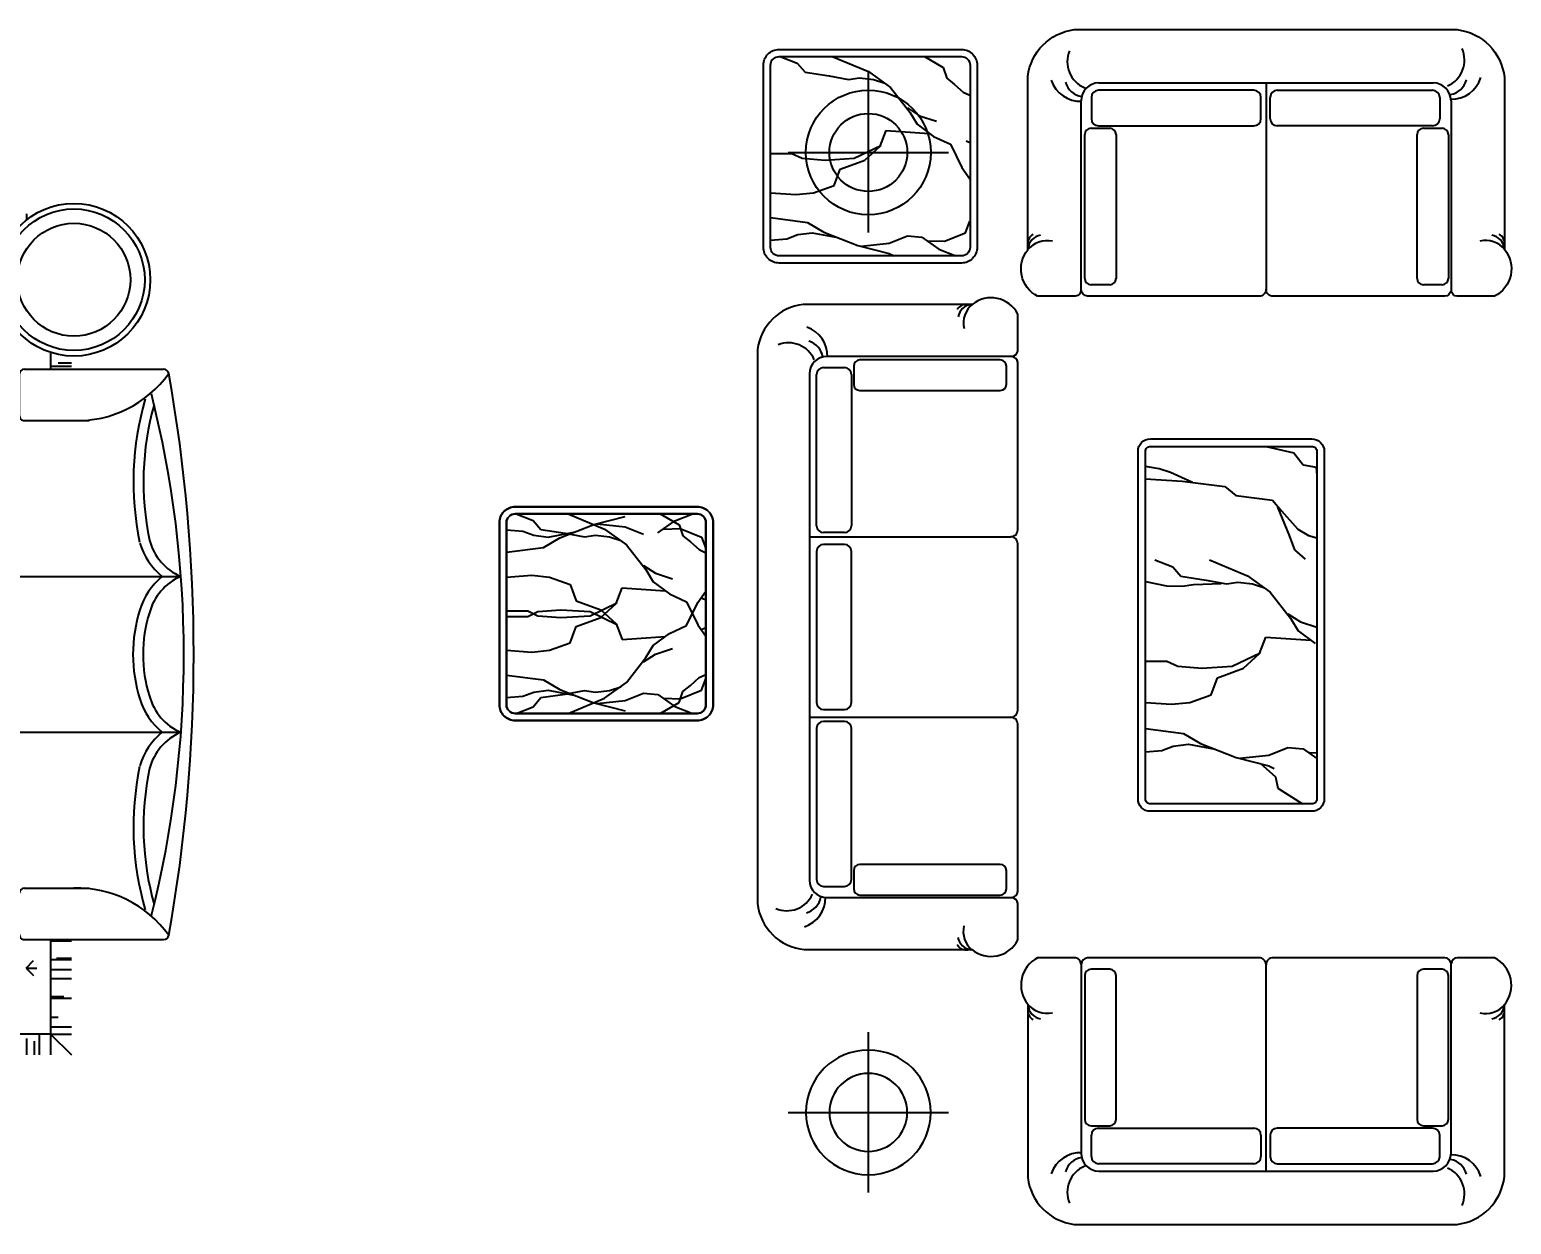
# Model space of a CAD drawing. Extents: x -42728 to 99010, y -18674 to 47645.
# Drawn here: x -14884 to -9547, y -3345 to 960 of the extents above; entities that cross this region are included whole.
import ezdxf

# ---------------------------------------------------------------- set-up
doc = ezdxf.new("R2010")
doc.units = 0
doc.header["$LTSCALE"] = 100
doc.header["$MEASUREMENT"] = 0
doc.layers.get('0').update_dxf_attribs({"linetype": 'CONTINUOUS'})
for name, color, linetype in [('2', 3, 'CONTINUOUS'), ('3', 4, 'CONTINUOUS'), ('4', 251, 'CONTINUOUS'), ('6', 6, 'CONTINUOUS'), ('图层4', 4, 'CONTINUOUS')]:
    doc.layers.add(name, color=color, linetype=linetype)
doc.styles.get("Standard").update_dxf_attribs({"font": 'ISOCP'})

# ---------------------------------------------------------------- blocks, each defined once
blk = doc.blocks.new('A$C70BB1246')
at = {"color": 8}
blk.add_arc((774.8, 2955), 18.5, 99.0234, 180, dxfattribs=at)
at = {"layer": '图层4'}
for p, q in [((1503.2, 2378.1), (1503.2, 3016.5)), ((2064.6, 2378.1), (2064.6, 3016.5)), ((756.3, 2453.6), (756.3, 2955)), ((2811.5, 2453.6), (2811.5, 2955)), ((941.7, 2453.6), (941.7, 2687.2)), ((2626.1, 2453.6), (2626.1, 2687.2)), ((733.1, 2574.8), (733.1, 2622.7)), ((745.5, 2547.7), (745.5, 2622.7)), ((2813.4, 2547.7), (2813.4, 2622.7)), ((2815.5, 2547.7), (2815.5, 2622.7)), ((2878.6, 2569.6), (2878.6, 2622.7)), ((2882.8, 2547.7), (2882.8, 2622.7)), ((2919, 2547.7), (2919, 2622.7)), ((2952.1, 2547.7), (2952.1, 2622.7)), ((3022.5, 2547.7), (3022.5, 2622.7)), ((3126, 2547.7), (3126, 2622.7)), ((3152.1, 2547.7), (3152.1, 2622.7)), ((3152.1, 2547.7), (3227.1, 2622.7)), ((3016.3, 2547.7), (3016.3, 2595.5)), ((3090.8, 2547.7), (3090.8, 2574.8)), ((695.8, 2547.7), (756.3, 2547.7)), ((2811.5, 2547.7), (3152.1, 2547.7)), ((3021.5, 2547.7), (3021.5, 2554.1)), ((3152.1, 2547.7), (3152.1, 2251.4)), ((3152.1, 2547.7), (3227.1, 2547.7)), ((197, 2461), (218.5, 2461)), ((2913.9, 2460.2), (2887.4, 2486.7)), ((2913.9, 2460.2), (2913.9, 2497.7)), ((2913.9, 2460.2), (2940.4, 2486.7)), ((3152.1, 2506.5), (3227.1, 2506.5)), ((3167.4, 2461), (3227.1, 2461)), ((3177.8, 2488.9), (3227.1, 2488.9)), ((197, 2419.6), (272, 2419.6)), ((272, 2251.4), (272, 2409.6)), ((774.8, 2435.1), (923.1, 2435.1)), ((2793, 2435.1), (2644.7, 2435.1)), ((3152.1, 2419.6), (3227.1, 2419.6)), ((197, 2368.8), (272, 2368.8)), ((197, 2357.5), (272, 2357.5)), ((197, 2350.2), (272, 2350.2)), ((509.7, 2318.8), (509.7, 2356.3)), ((792.6, 2318.8), (792.6, 2356.3)), ((2772.5, 2318.8), (2772.5, 2356.3)), ((3055.3, 2318.8), (3055.3, 2356.3)), ((3152.1, 2357.5), (3227.1, 2357.5)), ((3152.1, 2350.2), (3227.1, 2350.2)), ((3160.2, 2368.8), (3227.1, 2368.8)), ((509.7, 2318.8), (483.2, 2345.3)), ((509.7, 2318.8), (536.2, 2345.3)), ((792.6, 2318.8), (766, 2345.3)), ((792.6, 2318.8), (819.1, 2345.3)), ((2772.5, 2318.8), (2745.9, 2345.3)), ((2772.5, 2318.8), (2799, 2345.3)), ((3055.3, 2318.8), (3028.8, 2345.3)), ((3055.3, 2318.8), (3081.8, 2345.3)), ((570.9, 2251.4), (101.8, 2251.4)), ((197, 2280.9), (272, 2280.9)), ((2928.3, 2251.4), (3397.4, 2251.4)), ((3152.1, 2280.9), (3227.1, 2280.9)), ((3152.1, 2254), (3227.1, 2254)), ((588.9, 2233.4), (588.9, 2089.4)), ((651.1, 2177.4), (624.6, 2203.9)), ((651.1, 2177.4), (651.1, 2214.9)), ((651.1, 2177.4), (677.7, 2203.9)), ((934, 2177.4), (907.5, 2203.9)), ((934, 2177.4), (934, 2214.9)), ((934, 2177.4), (960.5, 2203.9)), ((1216.8, 2177.4), (1190.3, 2203.9)), ((1216.8, 2177.4), (1216.8, 2214.9)), ((1216.8, 2177.4), (1243.3, 2203.9)), ((1499.7, 2177.4), (1473.1, 2203.9)), ((1499.7, 2177.4), (1499.7, 2214.9)), ((1499.7, 2177.4), (1526.2, 2203.9)), ((1782.5, 2177.4), (1756, 2203.9)), ((1782.5, 2177.4), (1782.5, 2214.9)), ((1782.5, 2177.4), (1809, 2203.9)), ((2065.3, 2177.4), (2038.8, 2203.9)), ((2065.3, 2177.4), (2065.3, 2214.9)), ((2065.3, 2177.4), (2091.9, 2203.9)), ((2348.2, 2177.4), (2321.7, 2203.9)), ((2348.2, 2177.4), (2348.2, 2214.9)), ((2348.2, 2177.4), (2374.7, 2203.9)), ((2631, 2177.4), (2604.5, 2203.9)), ((2631, 2177.4), (2631, 2214.9)), ((2631, 2177.4), (2657.6, 2203.9)), ((2910.3, 2233.4), (2910.3, 2089.4)), ((570.9, 2071.4), (361.8, 2071.4)), ((792.6, 2035.9), (766, 2062.4)), ((792.6, 2035.9), (792.6, 2073.4)), ((792.6, 2035.9), (819.1, 2062.4)), ((1075.4, 2035.9), (1048.9, 2062.4)), ((1075.4, 2035.9), (1075.4, 2073.4)), ((1075.4, 2035.9), (1101.9, 2062.4)), ((1358.2, 2035.9), (1331.7, 2062.4)), ((1358.2, 2035.9), (1358.2, 2073.4)), ((1358.2, 2035.9), (1384.8, 2062.4)), ((1641.1, 2035.9), (1614.6, 2062.4)), ((1641.1, 2035.9), (1641.1, 2073.4)), ((1641.1, 2035.9), (1667.6, 2062.4)), ((1923.9, 2035.9), (1897.4, 2062.4)), ((1923.9, 2035.9), (1923.9, 2073.4)), ((1923.9, 2035.9), (1950.4, 2062.4)), ((2206.8, 2035.9), (2180.3, 2062.4)), ((2206.8, 2035.9), (2206.8, 2073.4)), ((2206.8, 2035.9), (2233.3, 2062.4)), ((2489.6, 2035.9), (2463.1, 2062.4)), ((2489.6, 2035.9), (2489.6, 2073.4)), ((2489.6, 2035.9), (2516.1, 2062.4)), ((2772.5, 2035.9), (2745.9, 2062.4)), ((2772.5, 2035.9), (2772.5, 2073.4)), ((2772.5, 2035.9), (2799, 2062.4)), ((2928.3, 2071.4), (3137.4, 2071.4)), ((934, 1894.5), (934, 1932)), ((1216.8, 1894.5), (1216.8, 1932)), ((1499.7, 1894.5), (1499.7, 1932)), ((1782.5, 1894.5), (1782.5, 1932)), ((2065.3, 1894.5), (2065.3, 1932)), ((2348.2, 1894.5), (2348.2, 1932)), ((2631, 1894.5), (2631, 1932)), ((934, 1894.5), (907.5, 1921)), ((934, 1894.5), (960.5, 1921)), ((1216.8, 1894.5), (1190.3, 1921)), ((1216.8, 1894.5), (1243.3, 1921)), ((1499.7, 1894.5), (1473.1, 1921)), ((1499.7, 1894.5), (1526.2, 1921)), ((1782.5, 1894.5), (1756, 1921)), ((1782.5, 1894.5), (1809, 1921)), ((2065.3, 1894.5), (2038.8, 1921)), ((2065.3, 1894.5), (2091.9, 1921)), ((2348.2, 1894.5), (2321.7, 1921)), ((2348.2, 1894.5), (2374.7, 1921)), ((2631, 1894.5), (2604.5, 1921)), ((2631, 1894.5), (2657.6, 1921)), ((1918.5, 1218.2), (1326.9, 1834)), ((2187.1, 1218.2), (1594.4, 1835.3)), ((2216.9, 1219.3), (1625.1, 1835.3)), ((792.6, 1753.1), (766, 1779.6)), ((792.6, 1753.1), (792.6, 1790.6)), ((792.6, 1753.1), (819.1, 1779.6)), ((1075.4, 1753.1), (1048.9, 1779.6)), ((1075.4, 1753.1), (1075.4, 1790.6)), ((1075.4, 1753.1), (1101.9, 1779.6)), ((2489.6, 1753.1), (2463.1, 1779.6)), ((2489.6, 1753.1), (2489.6, 1790.6)), ((2489.6, 1753.1), (2516.1, 1779.6)), ((2216.9, 1306), (1782.1, 1732.1)), ((1806.7, 1218.2), (1319.7, 1707.5)), ((1766.9, 1218.2), (1319.7, 1659.3)), ((934, 1611.7), (907.5, 1638.2)), ((934, 1611.7), (934, 1649.2)), ((934, 1611.7), (960.5, 1638.2)), ((1216.8, 1611.7), (1190.3, 1638.2)), ((1216.8, 1611.7), (1216.8, 1649.2)), ((1216.8, 1611.7), (1243.3, 1638.2)), ((1737.8, 1218.2), (1319.7, 1624.1)), ((2348.2, 1611.7), (2321.7, 1638.2)), ((2348.2, 1611.7), (2348.2, 1649.2)), ((2348.2, 1611.7), (2374.7, 1638.2)), ((2631, 1611.7), (2604.5, 1638.2)), ((2631, 1611.7), (2631, 1649.2)), ((2631, 1611.7), (2657.6, 1638.2)), ((570.9, 1526.2), (361.8, 1526.2)), ((588.9, 1364.2), (588.9, 1508.2)), ((792.6, 1470.2), (766, 1496.8)), ((792.6, 1470.2), (792.6, 1507.7)), ((792.6, 1470.2), (819.1, 1496.8)), ((1075.4, 1470.2), (1048.9, 1496.8)), ((1075.4, 1470.2), (1075.4, 1507.7)), ((1075.4, 1470.2), (1101.9, 1496.8)), ((2489.6, 1470.2), (2463.1, 1496.8)), ((2489.6, 1470.2), (2489.6, 1507.7)), ((2489.6, 1470.2), (2516.1, 1496.8)), ((2772.5, 1470.2), (2745.9, 1496.8)), ((2772.5, 1470.2), (2772.5, 1507.7)), ((2772.5, 1470.2), (2799, 1496.8)), ((2910.3, 1364.2), (2910.3, 1508.2)), ((2928.3, 1526.2), (3137.4, 1526.2)), ((570.9, 1346.2), (101.8, 1346.2)), ((272, 748.9), (272, 1346.2)), ((651.1, 1328.8), (624.6, 1355.3)), ((651.1, 1328.8), (651.1, 1366.3)), ((651.1, 1328.8), (677.7, 1355.3)), ((934, 1328.8), (907.5, 1355.3)), ((934, 1328.8), (934, 1366.3)), ((934, 1328.8), (960.5, 1355.3)), ((1216.8, 1328.8), (1190.3, 1355.3)), ((1216.8, 1328.8), (1216.8, 1366.3)), ((1216.8, 1328.8), (1243.3, 1355.3)), ((2348.2, 1328.8), (2321.7, 1355.3)), ((2348.2, 1328.8), (2348.2, 1366.3)), ((2348.2, 1328.8), (2374.7, 1355.3)), ((2631, 1328.8), (2604.5, 1355.3)), ((2631, 1328.8), (2631, 1366.3)), ((2631, 1328.8), (2657.6, 1355.3)), ((2928.3, 1346.2), (3397.4, 1346.2)), ((3152.1, 1346.2), (3152.1, 1022.6)), ((197, 1322.5), (272, 1322.5)), ((197, 1310), (272, 1310)), ((3152.1, 1322.5), (3227.1, 1322.5)), ((3152.1, 1310), (3227.1, 1310)), ((197, 1267.6), (272, 1267.6)), ((197, 1240.7), (272, 1240.7)), ((3152.1, 1267.6), (3227.1, 1267.6)), ((3152.1, 1240.7), (3227.1, 1240.7)), ((197, 1219), (228, 1219)), ((509.7, 1187.4), (483.2, 1213.9)), ((509.7, 1187.4), (509.7, 1224.9)), ((509.7, 1187.4), (536.2, 1213.9)), ((792.6, 1187.4), (766, 1213.9)), ((792.6, 1187.4), (792.6, 1224.9)), ((792.6, 1187.4), (819.1, 1213.9)), ((1075.4, 1187.4), (1048.9, 1213.9)), ((1075.4, 1187.4), (1075.4, 1224.9)), ((1075.4, 1187.4), (1101.9, 1213.9)), ((2489.6, 1187.4), (2463.1, 1213.9)), ((2489.6, 1187.4), (2489.6, 1224.9)), ((2489.6, 1187.4), (2516.1, 1213.9)), ((2772.5, 1187.4), (2745.9, 1213.9)), ((2772.5, 1187.4), (2772.5, 1224.9)), ((2772.5, 1187.4), (2799, 1213.9)), ((3055.3, 1187.4), (3028.8, 1213.9)), ((3055.3, 1187.4), (3055.3, 1224.9)), ((3055.3, 1187.4), (3081.8, 1213.9)), ((3152.1, 1219), (3227.1, 1219)), ((197, 1171.4), (272, 1171.4)), ((197, 1130), (229, 1130)), ((263.2, 1130), (272, 1130)), ((3011.1, 1130.9), (2912.2, 1026.2)), ((3036.5, 1131.6), (3377.7, 809.7)), ((3152.1, 1171.4), (3227.1, 1171.4)), ((3152.1, 1130), (3227.1, 1130)), ((197, 1102), (272, 1102)), ((207.3, 1115.5), (272, 1115.5)), ((368.3, 1046), (341.8, 1072.5)), ((368.3, 1046), (368.3, 1083.5)), ((368.3, 1046), (394.8, 1072.5)), ((651.1, 1046), (624.6, 1072.5)), ((651.1, 1046), (651.1, 1083.5)), ((651.1, 1046), (677.7, 1072.5)), ((934, 1046), (907.5, 1072.5)), ((934, 1046), (934, 1083.5)), ((934, 1046), (960.5, 1072.5)), ((1216.8, 1046), (1190.3, 1072.5)), ((1216.8, 1046), (1216.8, 1083.5)), ((1216.8, 1046), (1243.3, 1072.5)), ((1499.7, 1046), (1473.1, 1072.5)), ((1499.7, 1046), (1499.7, 1083.5)), ((1499.7, 1046), (1526.2, 1072.5)), ((1782.5, 1046), (1756, 1072.5)), ((1782.5, 1046), (1782.5, 1083.5)), ((1782.5, 1046), (1809, 1072.5)), ((2065.3, 1046), (2038.8, 1072.5)), ((2065.3, 1046), (2065.3, 1083.5)), ((2065.3, 1046), (2091.9, 1072.5)), ((2348.2, 1046), (2321.7, 1072.5)), ((2348.2, 1046), (2348.2, 1083.5)), ((2348.2, 1046), (2374.7, 1072.5)), ((2631, 1046), (2604.5, 1072.5)), ((2631, 1046), (2631, 1083.5)), ((2631, 1046), (2657.6, 1072.5)), ((3152.1, 1102), (3227.1, 1102)), ((3208.8, 1115.5), (3227.1, 1115.5)), ((197, 1012), (272, 1012)), ((197, 992.3), (272, 992.3)), ((2913, 1000.7), (3065, 857.2)), ((3163.3, 1012), (3227.1, 1012)), ((3184.2, 992.3), (3227.1, 992.3)), ((197, 908.5), (269.4, 908.5)), ((509.7, 904.6), (483.2, 931.1)), ((509.7, 904.6), (509.7, 942.1)), ((509.7, 904.6), (536.2, 931.1)), ((792.6, 904.6), (766, 931.1)), ((792.6, 904.6), (792.6, 942.1)), ((792.6, 904.6), (819.1, 931.1)), ((1075.4, 904.6), (1048.9, 931.1)), ((1075.4, 904.6), (1075.4, 942.1)), ((1075.4, 904.6), (1101.9, 931.1)), ((1358.2, 904.6), (1331.7, 931.1)), ((1358.2, 904.6), (1358.2, 942.1)), ((1358.2, 904.6), (1384.8, 931.1)), ((1641.1, 904.6), (1614.6, 931.1)), ((1641.1, 904.6), (1641.1, 942.1)), ((1641.1, 904.6), (1667.6, 931.1)), ((1923.9, 904.6), (1897.4, 931.1)), ((1923.9, 904.6), (1923.9, 942.1)), ((1923.9, 904.6), (1950.4, 931.1)), ((2206.8, 904.6), (2180.3, 931.1)), ((2206.8, 904.6), (2206.8, 942.1)), ((2206.8, 904.6), (2233.3, 931.1)), ((2489.6, 904.6), (2463.1, 931.1)), ((2489.6, 904.6), (2489.6, 942.1)), ((2489.6, 904.6), (2516.1, 931.1)), ((197, 894), (272, 894)), ((197, 854.6), (272, 854.6)), ((197, 824.6), (272, 824.6)), ((197, 805), (272, 805)), ((368.3, 763.1), (368.3, 800.6)), ((651.1, 763.1), (651.1, 800.6)), ((934, 763.1), (934, 800.6)), ((1216.8, 763.1), (1216.8, 800.6)), ((1499.7, 763.1), (1499.7, 800.6)), ((1782.5, 763.1), (1782.5, 800.6)), ((2065.3, 763.1), (2065.3, 800.6)), ((2348.2, 763.1), (2348.2, 800.6)), ((197, 755.3), (272, 755.3)), ((272, 748.9), (197, 748.9)), ((272, 748.9), (197, 673.9)), ((2492.1, 748.9), (272, 748.9)), ((272, 748.9), (272, 673.9)), ((317, 673.9), (317, 748.9)), ((331.5, 673.9), (331.5, 748.9)), ((368.3, 763.1), (341.8, 789.7)), ((368.3, 763.1), (394.8, 789.7)), ((400.8, 706.6), (400.8, 748.9)), ((435, 673.9), (435, 748.9)), ((525, 673.9), (525, 748.9)), ((538.5, 673.9), (538.5, 748.9)), ((594.4, 673.9), (594.4, 748.9)), ((651.1, 763.1), (624.6, 789.7)), ((642, 673.9), (642, 748.9)), ((651.1, 763.1), (677.7, 789.7)), ((663.7, 673.9), (663.7, 748.9)), ((676.2, 673.9), (676.2, 748.9)), ((733.1, 673.9), (733.1, 748.9)), ((745.5, 673.9), (745.5, 748.9)), ((802.4, 673.9), (802.4, 748.9)), ((813.8, 673.9), (813.8, 748.9)), ((871.8, 673.9), (871.8, 748.9)), ((934, 763.1), (907.5, 789.7)), ((934, 763.1), (960.5, 789.7)), ((941.1, 673.9), (941.1, 748.9)), ((951.5, 673.9), (951.5, 748.9)), ((952.5, 673.9), (952.5, 748.9)), ((1010.5, 673.9), (1010.5, 748.9)), ((1056, 673.9), (1056, 748.9)), ((1079.8, 673.9), (1079.8, 748.9)), ((1089.1, 673.9), (1089.1, 748.9)), ((1216.8, 763.1), (1190.3, 789.7)), ((1216.8, 763.1), (1243.3, 789.7)), ((1226.8, 673.9), (1226.8, 748.9)), ((1263, 673.9), (1263, 748.9)), ((1287.8, 673.9), (1287.8, 748.9)), ((1357.2, 711.8), (1357.2, 748.9)), ((1364.4, 732.5), (1364.4, 748.9)), ((1366.5, 673.9), (1366.5, 748.9)), ((1426.5, 691.1), (1426.5, 748.9)), ((1470, 673.9), (1470, 748.9)), ((1499.7, 763.1), (1473.1, 789.7)), ((1495.9, 673.9), (1495.9, 748.9)), ((1499.7, 763.1), (1526.2, 789.7)), ((1502.1, 673.9), (1502.1, 748.9)), ((1565.2, 673.9), (1565.2, 748.9)), ((1573.5, 673.9), (1573.5, 748.9)), ((1634.6, 673.9), (1634.6, 748.9)), ((1639.7, 673.9), (1639.7, 748.9)), ((1677, 673.9), (1677, 748.9)), ((1703.9, 673.9), (1703.9, 748.9)), ((1782.5, 763.1), (1756, 789.7)), ((1773.3, 673.9), (1773.3, 748.9)), ((1777.4, 698.4), (1777.4, 748.9)), ((1780.5, 673.9), (1780.5, 748.9)), ((1782.5, 763.1), (1809, 789.7)), ((1842.6, 673.9), (1842.6, 748.9)), ((1884, 673.9), (1884, 748.9)), ((1981.3, 673.9), (1981.3, 748.9)), ((2065.3, 763.1), (2038.8, 789.7)), ((2050.6, 673.9), (2050.6, 748.9)), ((2052.7, 673.9), (2052.7, 748.9)), ((2065.3, 763.1), (2091.9, 789.7)), ((2091, 673.9), (2091, 748.9)), ((2189.3, 732.5), (2189.3, 748.9)), ((2190.4, 673.9), (2190.4, 748.9)), ((2194.5, 673.9), (2194.5, 748.9)), ((2258.7, 673.9), (2258.7, 748.9)), ((2298, 701.5), (2298, 748.9)), ((2348.2, 763.1), (2321.7, 789.7)), ((2328, 673.9), (2328, 748.9)), ((2328, 673.9), (2328, 748.9)), ((2348.2, 763.1), (2374.7, 789.7)), ((2397.4, 673.9), (2397.4, 748.9)), ((2401.5, 673.9), (2401.5, 748.9)), ((2465.7, 715.4), (2465.7, 748.9)), ((2466.7, 716.8), (2466.7, 748.9)), ((538.5, 673.9), (538.5, 732.5)), ((1159.5, 673.9), (1159.5, 722.2)), ((1218.5, 673.9), (1218.5, 711.8)), ((1364.4, 673.9), (1364.4, 698.4)), ((1911.9, 673.9), (1911.9, 732.5)), ((1915.1, 673.9), (1915.1, 724.2)), ((849, 673.9), (849, 680.8)), ((1149.2, 673.9), (1149.2, 691.1)), ((2414.6, 498.8), (2513.4, 603.5)), ((2538.8, 604.3), (2690.9, 460.8)), ((2415.3, 473.4), (2756.4, 151.4))]:
    blk.add_line(p, q, dxfattribs=at)
for points in [[(1263.6, 1162.1), (2273, 1162.1), (2273, 1891.4), (1263.6, 1891.4)], [(1303.6, 1202.1), (2233, 1202.1), (2233, 1851.4), (1303.6, 1851.4)], [(1319.7, 1218.2), (2216.9, 1218.2), (2216.9, 1835.3), (1319.7, 1835.3)]]:
    blk.add_lwpolyline(points, close=True, dxfattribs=at)
for radius in [275, 255, 203.4]:
    blk.add_circle((434, 2631.8), radius, dxfattribs=at)
for centre, radius, start, end in [((1783.9, -2658.7), 5722.2, 79.8136, 100.1864), ((1785.3, -811.1), 3838.8, 75.8598, 104.1756), ((1321.5, 3095.4), 198, 284.8994, 336.53), ((1684.8, 3095.4), 198, 203.47, 255.1006), ((1883, 3095.4), 198, 284.8994, 336.53), ((2246.3, 3095.4), 198, 203.47, 255.1006), ((536, 2643.1), 405.9, 358.326, 54.4562), ((1315.5, 3099.6), 239.9, 286.245, 321.4949), ((1690.9, 3099.6), 239.9, 218.5051, 253.755), ((1876.9, 3099.6), 239.9, 286.245, 321.4949), ((2252.3, 3099.6), 239.9, 218.5051, 253.755), ((3031.8, 2643.1), 405.9, 125.5438, 181.674), ((2793, 2955), 18.5, 0, 80.9766), ((1162, 3915.7), 1069.5, 253.8044, 281.7495), ((1162, 3915.7), 1033.3, 254.4016, 281.7495), ((1783.9, 3375.1), 494.4, 252.3354, 287.6646), ((2405.8, 3915.7), 1069.5, 258.2505, 286.1956), ((2405.8, 3915.7), 1033.3, 258.2505, 285.6736), ((1783.9, 3375.1), 530.5, 252.3354, 287.6646), ((774.8, 2453.6), 18.5, 180, 270), ((944.5, 2420), 96.7, 171.0611, 268.4964), ((923.1, 2453.6), 18.5, 270, 0), ((2623.3, 2420), 96.7, 271.5036, 8.9389), ((2644.7, 2453.6), 18.5, 180, 270), ((2793, 2453.6), 18.5, 270, 0), ((1440.4, 2385.6), 63.2, 280.15, 353.1723), ((1565.9, 2385.6), 63.2, 186.8277, 259.85), ((2001.9, 2385.6), 63.2, 280.15, 353.1723), ((2127.4, 2385.6), 63.2, 186.8277, 259.85), ((1196.7, 4482.2), 2173.7, 263.2685, 276.7315), ((1783.9, 4075.4), 1766.9, 262.5494, 277.4506), ((2371.1, 4482.2), 2173.7, 263.2685, 276.7315), ((101.8, 2233.4), 18, 90, 170.9766), ((570.9, 2233.4), 18, 0, 90), ((2928.3, 2233.4), 18, 90, 180), ((3397.4, 2233.4), 18, 9.0234, 90), ((1132.6, 1798.8), 1136.1, 157.357, 202.643), ((388.3, 2434.4), 363.1, 213.0736, 271.598), ((3110.9, 2434.4), 363.1, 268.402, 326.9264), ((2366.7, 1798.8), 1136.1, 337.357, 22.643), ((681.1, 1799.5), 649.8, 145.7121, 214.3758), ((-1317.1, 1778.6), 1528.4, 355.0231, 13.949), ((603.5, 2068.7), 93.9, 1.5036, 98.9389), ((2895.7, 2068.7), 93.9, 81.0611, 178.4964), ((4816.3, 1778.6), 1528.4, 166.051, 184.9769), ((2818.1, 1799.5), 649.8, 325.6242, 34.2879), ((-1699.4, 1720.8), 1879.2, 358.4095, 12.5293), ((570.9, 2089.4), 18, 270, 0), ((2928.3, 2089.4), 18, 180, 270), ((5198.6, 1720.8), 1879.2, 167.4707, 181.5905), ((-1822.6, 1798.8), 2534.6, 353.8322, 6.1678), ((5321.8, 1798.8), 2534.6, 173.8322, 186.1678), ((-302.9, 1680.4), 482.2, 333.7319, 358.6066), ((3802.2, 1680.4), 482.2, 181.3934, 206.2681), ((-1273.5, 1848.3), 1493.1, 344.5297, 352.1086), ((4772.7, 1848.3), 1493.1, 187.8914, 195.4703), ((388.3, 1163.3), 363.1, 88.402, 146.9264), ((570.9, 1508.2), 18, 0, 90), ((603.5, 1529), 93.9, 261.0611, 358.4964), ((2895.7, 1529), 93.9, 181.5036, 278.9389), ((2928.3, 1508.2), 18, 90, 180), ((3110.9, 1163.3), 363.1, 33.0736, 91.598), ((101.8, 1364.2), 18, 189.0234, 270), ((570.9, 1364.2), 18, 270, 360), ((2928.3, 1364.2), 18, 180, 270), ((3397.4, 1364.2), 18, 270, 350.9766), ((3024.2, 1118.5), 18, 46.658, 136.658), ((4466.6, -840.3), 2534.6, 130.4902, 142.8258), ((2887.4, 1021.1), 93.9, 37.719, 135.1544), ((2925.3, 1013.8), 18, 136.658, 226.658), ((3294.9, 1139.4), 363.1, 225.06, 283.5844), ((3365.3, 796.6), 18, 325.6814, 46.658), ((2317.4, 1188), 1136.1, 294.015, 339.301), ((2646.2, 878.6), 649.8, 282.2822, 350.9459), ((4085.1, -508), 1528.4, 122.709, 141.6349), ((4323.5, -812.5), 1879.2, 124.1287, 138.2484), ((2517, 628.6), 93.9, 138.1616, 235.5969), ((2526.5, 591.2), 18, 46.658, 136.658), ((2427.6, 486.4), 18, 136.658, 226.658), ((2422.5, 215), 363.1, 349.7315, 48.256), ((4101.2, -427.4), 1493.1, 144.5494, 152.1283), ((3280.1, 116.6), 482.2, 138.0514, 162.9261)]:
    blk.add_arc(centre, radius, start, end, dxfattribs=at)
at = {"layer": '图层4', "insert": (876.9, 244.3), "char_height": 180, "width": 10000, "attachment_point": 3}
blk.add_mtext('\\f楷体_GB2312|b0|i0|c134|p49;客厅', dxfattribs=at)
blk = doc.blocks.new('TODENG')
at = {"layer": '4'}
for p, q in [((0, 102.8), (0, -102.8)), ((-102.8, 0), (102.8, 0))]:
    blk.add_line(p, q, dxfattribs=at)
at = {"layer": '4', "color": 2}
blk.add_circle((0, 0), 80, dxfattribs=at)
at = {"layer": '4'}
blk.add_circle((0, 0), 50, dxfattribs=at)

msp = doc.modelspace()

# ---------------------------------------------------------------- linework, layer by layer
at = {"layer": '2', "color": 2}
for points in [[(-11252.9891, -1.28848, -0.473790218), (-11288.62303, 166.50572), (-11288.62303, 791.01785, -0.3424137494), (-11121.84787, 959.60973), (-9742.4707, 959.60973, -0.3519259114), (-9571.81824, 786.82021), (-9571.81824, 168.07576, -0.4808238617), (-9607.74761, -1.28848), (-9742.03763, -1.28848, -0.3271828361), (-9763.99788, 19.57683, -0.3271828361), (-9785.95813, -1.28848), (-10404.59668, -1.28848, -0.4142135624), (-10430.22063, 24.33547, -0.4142135624), (-10455.84459, -1.28848), (-11073.80224, -1.28848, -0.3531102167), (-11096.44339, 21.57906, -0.325936344), (-11116.16778, -1.28848), (-11252.9891, -1.28848)], [(-11324.77572, -65.01484, 0.473790218), (-11488.48408, -30.24861), (-12097.78911, -30.24861, 0.3424137494), (-12262.27572, -192.96274), (-12262.27572, -2188.75159, 0.3519259114), (-12093.69368, -2355.24861), (-11490.01588, -2355.24861, 0.4808238617), (-11324.77572, -2320.19412), (-11324.77572, -2189.17412, 0.3271828361), (-11345.13295, -2167.74861, 0.3271828361), (-11324.77572, -2146.3231), (-11324.77572, -1542.74861, 0.4142135624), (-11349.77572, -1517.74861, 0.4142135624), (-11324.77572, -1492.74861), (-11324.77572, -892.74861, 0.4142135624), (-11349.77572, -867.74861, 0.4142135624), (-11324.77572, -842.74861), (-11324.77572, -239.83844, 0.3531102167), (-11347.08643, -217.74861, 0.325936344), (-11324.77572, -198.50452), (-11324.77572, -65.01484)], [(-11252.9891, -2384.20749, 0.473790218), (-11288.62303, -2552.00169), (-11288.62303, -3176.51382, 0.3424137494), (-11121.84787, -3345.1057), (-9742.4707, -3345.1057, 0.3519259114), (-9571.81824, -3172.31618), (-9571.81824, -2553.57173, 0.4808238617), (-9607.74761, -2384.20749), (-9742.03763, -2384.20749, 0.3271828361), (-9763.99788, -2405.0728, 0.3271828361), (-9785.95813, -2384.20749), (-10404.59668, -2384.20749, 0.4142135624), (-10430.22063, -2409.83144, 0.4142135624), (-10455.84459, -2384.20749), (-11073.80224, -2384.20749, 0.3531102167), (-11096.44339, -2407.07504, 0.325936344), (-11116.16778, -2384.20749), (-11252.9891, -2384.20749)]]:
    msp.add_lwpolyline(points, format="xyb", dxfattribs=at)
for points in [[(-12184.42938, 888.39215), (-11527.5129, 888.39215, -0.4142135624), (-11471.05914, 831.93839), (-11471.05914, 175.02191, -0.4142135624), (-11527.5129, 118.56815), (-12184.42938, 118.56815, -0.4142135624), (-12240.88314, 175.02191), (-12240.88314, 831.93839, -0.4142135624)], [(-10846.83851, -515.042), (-10265.40774, -515.042, -0.4142135624), (-10220.6823, -559.76745), (-10220.6823, -1812.07987, -0.4142135624), (-10265.40774, -1856.80532), (-10846.83851, -1856.80532, -0.4142135624), (-10891.56395, -1812.07987), (-10891.56395, -559.76745, -0.4142135624)], [(-13135.52352, -1529.5803), (-12478.60704, -1529.5803, 0.4142135624), (-12422.15328, -1473.12654), (-12422.15328, -816.21006, 0.4142135624), (-12478.60704, -759.7563), (-13135.52352, -759.7563, 0.4142135624), (-13191.97728, -816.21006), (-13191.97728, -1473.12654, 0.4142135624)], [(-13135.52352, -759.7563), (-12478.60704, -759.7563, -0.4142135624), (-12422.15328, -816.21006), (-12422.15328, -1473.12654, -0.4142135624), (-12478.60704, -1529.5803), (-13135.52352, -1529.5803, -0.4142135624), (-13191.97728, -1473.12654), (-13191.97728, -816.21006, -0.4142135624)]]:
    msp.add_lwpolyline(points, format="xyb", close=True, dxfattribs=at)
at = {"layer": '2', "color": 4}
msp.add_lwpolyline([(-10846.83851, -541.87727), (-10265.40774, -541.87727, -0.4142135624), (-10247.51756, -559.76745), (-10247.51756, -1812.07987, -0.4142135624), (-10265.40774, -1829.97005), (-10846.83851, -1829.97005, -0.4142135624), (-10864.72869, -1812.07987), (-10864.72869, -559.76745, -0.4142135624)], format="xyb", close=True, dxfattribs=at)
at = {"layer": '3', "color": 4}
for points in [[(-12184.42938, 862.73135), (-11527.5129, 862.73135, -0.4142135624), (-11496.71994, 831.93839), (-11496.71994, 175.02191, -0.4142135624), (-11527.5129, 144.22895), (-12184.42938, 144.22895, -0.4142135624), (-12215.22234, 175.02191), (-12215.22234, 831.93839, -0.4142135624)], [(-13135.52352, -1503.9195), (-12478.60704, -1503.9195, 0.4142135624), (-12447.81408, -1473.12654), (-12447.81408, -816.21006, 0.4142135624), (-12478.60704, -785.4171), (-13135.52352, -785.4171, 0.4142135624), (-13166.31648, -816.21006), (-13166.31648, -1473.12654, 0.4142135624)], [(-13135.52352, -785.4171), (-12478.60704, -785.4171, -0.4142135624), (-12447.81408, -816.21006), (-12447.81408, -1473.12654, -0.4142135624), (-12478.60704, -1503.9195), (-13135.52352, -1503.9195, -0.4142135624), (-13166.31648, -1473.12654), (-13166.31648, -816.21006, -0.4142135624)]]:
    msp.add_lwpolyline(points, format="xyb", close=True, dxfattribs=at)
at = {"layer": '4'}
for p, q in [((-11862.94788, 805.53833), (-11862.94788, 228.39575)), ((-12151.51917, 516.96704), (-11574.37659, 516.96704))]:
    msp.add_line(p, q, dxfattribs=at)
at = {"layer": '4', "color": 3}
for p, q in [((-11032.38351, 767.43008), (-9828.05776, 767.43008)), ((-10430.22063, 767.43008), (-10430.22063, 19.57683)), ((-11096.44339, 21.57906), (-11096.44339, 703.3702)), ((-11059.41613, 715.54269), (-11059.41613, 638.67083)), ((-10474.26914, 741.16664), (-11033.79218, 741.16664)), ((-10448.64519, 638.67083), (-10448.64519, 715.54269)), ((-10415.67338, 638.67083), (-10415.67338, 715.54269)), ((-10390.04943, 741.16664), (-9830.52639, 741.16664)), ((-9804.90244, 715.54269), (-9804.90244, 638.67083)), ((-9763.99788, 703.3702), (-9763.99788, 19.57683)), ((-11060.78387, 604.2199), (-10993.13664, 604.2199)), ((-11033.79218, 613.04688), (-10474.26914, 613.04688)), ((-9830.52639, 613.04688), (-10390.04943, 613.04688)), ((-9863.72285, 604.2199), (-9796.07562, 604.2199)), ((-11083.33295, 63.04203), (-11083.33295, 581.67082)), ((-10970.58756, 581.67082), (-10970.58756, 63.04203)), ((-9886.27193, 63.04203), (-9886.27193, 581.67082)), ((-9773.52654, 581.67082), (-9773.52654, 63.04203)), ((-10993.13664, 40.49295), (-11060.78387, 40.49295)), ((-9796.07562, 40.49295), (-9863.72285, 40.49295)), ((-12024.1518, -257.65713), (-11949.1518, -257.65713)), ((-11347.08643, -217.74861), (-12012.27572, -217.74861)), ((-11915.53976, -252.53981), (-11915.53976, -318.53981)), ((-11387.53976, -230.53981), (-11893.53976, -230.53981)), ((-11365.53976, -318.53981), (-11365.53976, -252.53981)), ((-12074.77572, -280.24861), (-12074.77572, -2105.24861)), ((-12049.1518, -827.65713), (-12049.1518, -282.65713)), ((-11924.1518, -282.65713), (-11924.1518, -827.65713)), ((-11893.53976, -340.53981), (-11387.53976, -340.53981)), ((-11949.1518, -852.65713), (-12024.1518, -852.65713)), ((-12074.77572, -867.74861), (-11349.77572, -867.74861)), ((-11949.1518, -895.24861), (-12024.1518, -895.24861)), ((-12049.1518, -920.24861), (-12049.1518, -1465.24861)), ((-11924.1518, -1465.24861), (-11924.1518, -920.24861)), ((-12024.1518, -1490.24861), (-11949.1518, -1490.24861)), ((-12074.77572, -1517.74861), (-11349.77572, -1517.74861)), ((-11949.1518, -1532.84009), (-12024.1518, -1532.84009)), ((-12049.1518, -1557.84009), (-12049.1518, -2102.84009)), ((-11924.1518, -2102.84009), (-11924.1518, -1557.84009)), ((-11915.53976, -2070.45197), (-11915.53976, -2136.45197)), ((-11387.53976, -2048.45197), (-11893.53976, -2048.45197)), ((-11365.53976, -2136.45197), (-11365.53976, -2070.45197)), ((-12024.1518, -2127.84009), (-11949.1518, -2127.84009)), ((-12012.27572, -2167.74861), (-11345.13295, -2167.74861)), ((-11893.53976, -2158.45197), (-11387.53976, -2158.45197)), ((-11096.44339, -2407.07504), (-11096.44339, -3088.86618)), ((-11083.33295, -2448.538), (-11083.33295, -2967.16679)), ((-10993.13664, -2425.98892), (-11060.78387, -2425.98892)), ((-10970.58756, -2967.16679), (-10970.58756, -2448.538)), ((-10430.22063, -3152.92606), (-10430.22063, -2405.0728)), ((-9886.27193, -2448.538), (-9886.27193, -2967.16679)), ((-9796.07562, -2425.98892), (-9863.72285, -2425.98892)), ((-9773.52654, -2967.16679), (-9773.52654, -2448.538)), ((-9763.99788, -3088.86618), (-9763.99788, -2405.0728)), ((-11060.78387, -2989.71587), (-10993.13664, -2989.71587)), ((-11059.41613, -3101.03866), (-11059.41613, -3024.1668)), ((-11033.79218, -2998.54285), (-10474.26914, -2998.54285)), ((-10448.64519, -3024.1668), (-10448.64519, -3101.03866)), ((-10415.67338, -3024.1668), (-10415.67338, -3101.03866)), ((-9830.52639, -2998.54285), (-10390.04943, -2998.54285)), ((-9863.72285, -2989.71587), (-9796.07562, -2989.71587)), ((-9804.90244, -3101.03866), (-9804.90244, -3024.1668)), ((-10474.26914, -3126.66261), (-11033.79218, -3126.66261)), ((-10390.04943, -3126.66261), (-9830.52639, -3126.66261)), ((-11032.38351, -3152.92606), (-9828.05776, -3152.92606))]:
    msp.add_line(p, q, dxfattribs=at)
at = {"layer": '4', "color": 2}
msp.add_circle((-11862.94788, 516.96704), 224.64, dxfattribs=at)
at = {"layer": '4'}
msp.add_circle((-11862.94788, 516.96704), 140.4, dxfattribs=at)
at = {"layer": '4', "color": 4}
for centre, radius, start, end in [((-11043.60952, 844.47568), 102.90724, 157.55826574, 247.08760662), ((-9818.44827, 850.63106), 102.90724, 294.06831923, 23.5976601), ((-11098.75521, 812.58431), 111.1271, 198.5726, 272.45481286), ((-11082.8726, 790.3195), 72.43069, 196.03345902, 261.1663792), ((-9778.10066, 797.27797), 72.43069, 279.98954664, 345.12246682), ((-9762.67045, 819.85865), 111.1271, 268.70111298, 342.58332584), ((-11251.70332, 189.00253), 37.12196, 117.84860065, 190.83228678), ((-11232.73609, 164.00982), 55.76272, 100.08574293, 173.58460279), ((-9626.97853, 164.60667), 55.76272, 6.48442803, 79.9832879), ((-9608.04143, 189.62222), 37.12196, 349.23674405, 62.22043017), ((-11220.17137, 111.38106), 87.89658, 76.54320119, 141.79190557), ((-9639.47983, 111.96282), 87.89658, 38.27712526, 103.52582963), ((-11510.43308, -66.26931), 36.21803, 79.16771322, 152.15139935), ((-11486.04895, -84.77469), 54.40488, 96.41539721, 169.91425707), ((-11434.70172, -97.03345), 85.75627, 128.20809443, 193.45679881), ((-12118.83043, -215.49309), 108.42112, 357.54518714, 71.4274), ((-12149.94523, -269.29596), 100.40142, 22.91239338, 112.44173426), ((-12097.10777, -230.98894), 70.66698, 8.8336208, 73.96654098), ((-12155.95072, -2114.6241), 100.40142, 246.4023399, 335.93168077), ((-12125.92763, -2169.04371), 108.42112, 287.41667416, 1.29888702), ((-12103.89679, -2153.98923), 70.66698, 284.87753318, 350.01045336), ((-11435.26931, -2289.2346), 85.75627, 166.47417037, 231.72287474), ((-11511.03768, -2319.90747), 36.21803, 207.77956983, 280.76325595), ((-11486.63127, -2301.43148), 54.40488, 190.0167121, 263.51557197), ((-11220.17137, -2496.87704), 87.89658, 218.20809443, 283.45679881), ((-11232.73609, -2549.50579), 55.76272, 186.41539721, 259.91425707), ((-9639.47983, -2497.45879), 87.89658, 256.47417037, 321.72287474), ((-9626.97853, -2550.10264), 55.76272, 280.0167121, 353.51557197), ((-11251.70332, -2574.4985), 37.12196, 169.16771322, 242.15139935), ((-9608.04143, -2575.11819), 37.12196, 297.77956983, 10.76325595), ((-11098.75521, -3198.08028), 111.1271, 87.54518714, 161.4274), ((-9762.67045, -3205.35462), 111.1271, 17.41667416, 91.29888702), ((-11082.8726, -3175.81547), 72.43069, 98.8336208, 163.96654098), ((-11043.60952, -3229.97165), 102.90724, 112.91239338, 202.44173426), ((-9818.44827, -3236.12703), 102.90724, 336.4023399, 65.93168077), ((-9778.10066, -3182.77394), 72.43069, 14.87753318, 80.01045336)]:
    msp.add_arc(centre, radius, start, end, dxfattribs=at)
at = {"layer": '4', "color": 3}
for centre, radius, start, end in [((-11032.38351, 703.3702), 64.05988, 90, 180), ((-9828.05776, 703.3702), 64.05988, 0, 90), ((-11033.79218, 715.54269), 25.62395, 90, 180), ((-10474.26914, 715.54269), 25.62395, 0, 90), ((-10390.04943, 715.54269), 25.62395, 90, 180), ((-9830.52639, 715.54269), 25.62395, 0, 90), ((-11060.78387, 581.67082), 22.54908, 90, 180), ((-11033.79218, 638.67083), 25.62395, 180, 270), ((-10993.13664, 581.67082), 22.54908, 0, 90), ((-10474.26914, 638.67083), 25.62395, 270, 0), ((-10390.04943, 638.67083), 25.62395, 180, 270), ((-9863.72285, 581.67082), 22.54908, 90, 180), ((-9830.52639, 638.67083), 25.62395, 270, 0), ((-9796.07562, 581.67082), 22.54908, 0, 90), ((-11060.78387, 63.04203), 22.54908, 180, 270), ((-10993.13664, 63.04203), 22.54908, 270, 0), ((-9863.72285, 63.04203), 22.54908, 180, 270), ((-9796.07562, 63.04203), 22.54908, 270, 0), ((-12012.27572, -280.24861), 62.5, 90, 180), ((-12024.1518, -282.65713), 25, 90, 180), ((-11949.1518, -282.65713), 25, 0, 90), ((-11893.53976, -252.53981), 22, 90, 180), ((-11387.53976, -252.53981), 22, 0, 90), ((-11893.53976, -318.53981), 22, 180, 270), ((-11387.53976, -318.53981), 22, 270, 0), ((-12024.1518, -827.65713), 25, 180, 270), ((-11949.1518, -827.65713), 25, 270, 0), ((-12024.1518, -920.24861), 25, 90, 180), ((-11949.1518, -920.24861), 25, 0, 90), ((-12024.1518, -1465.24861), 25, 180, 270), ((-11949.1518, -1465.24861), 25, 270, 0), ((-12024.1518, -1557.84009), 25, 90, 180), ((-11949.1518, -1557.84009), 25, 0, 90), ((-11893.53976, -2070.45197), 22, 90, 180), ((-11387.53976, -2070.45197), 22, 360, 90), ((-12012.27572, -2105.24861), 62.5, 180, 270), ((-12024.1518, -2102.84009), 25, 180, 270), ((-11949.1518, -2102.84009), 25, 270, 0), ((-11893.53976, -2136.45197), 22, 180, 270), ((-11387.53976, -2136.45197), 22, 270, 360), ((-11060.78387, -2448.538), 22.54908, 90, 180), ((-10993.13664, -2448.538), 22.54908, 0, 90), ((-9863.72285, -2448.538), 22.54908, 90, 180), ((-9796.07562, -2448.538), 22.54908, 360, 90), ((-11060.78387, -2967.16679), 22.54908, 180, 270), ((-10993.13664, -2967.16679), 22.54908, 270, 360), ((-9863.72285, -2967.16679), 22.54908, 180, 270), ((-9796.07562, -2967.16679), 22.54908, 270, 0), ((-11033.79218, -3024.1668), 25.62395, 90, 180), ((-10474.26914, -3024.1668), 25.62395, 0, 90), ((-10390.04943, -3024.1668), 25.62395, 90, 180), ((-9830.52639, -3024.1668), 25.62395, 0, 90), ((-11032.38351, -3088.86618), 64.05988, 180, 270), ((-9828.05776, -3088.86618), 64.05988, 270, 0), ((-11033.79218, -3101.03866), 25.62395, 180, 270), ((-10474.26914, -3101.03866), 25.62395, 270, 0), ((-10390.04943, -3101.03866), 25.62395, 180, 270), ((-9830.52639, -3101.03866), 25.62395, 270, 0)]:
    msp.add_arc(centre, radius, start, end, dxfattribs=at)
at = {"layer": '6', "color": 4}
for p, q in [((-12180.42189, 862.93685), (-12119.33384, 838.91802)), ((-11992.79445, 862.93685), (-11861.89164, 808.34867)), ((-11661.17392, 862.93685), (-11593.54073, 823.63322)), ((-12119.33384, 838.91802), (-12090.97159, 806.16492)), ((-12090.97159, 806.16492), (-12003.703, 793.06387)), ((-11861.89164, 808.34867), (-11783.34989, 751.57674)), ((-11593.54073, 823.63322), (-11580.45047, 784.32984)), ((-12003.703, 793.06387), (-11933.8881, 779.96258)), ((-11933.8881, 779.96258), (-11894.6173, 786.51335)), ((-11894.6173, 786.51335), (-11844.4378, 779.96258)), ((-11844.4378, 779.96258), (-11802.98529, 766.86153)), ((-11783.34989, 751.57674), (-11713.53499, 662.05218)), ((-11580.45047, 784.32984), (-11552.08822, 762.49452)), ((-11552.08822, 762.49452), (-11521.54412, 734.10867)), ((-11521.54412, 734.10867), (-11497.5453, 723.19089)), ((-11722.26183, 677.33698), (-11678.62761, 648.95114)), ((-11713.53499, 662.05218), (-11687.35446, 618.38154)), ((-11678.62761, 648.95114), (-11617.53956, 629.29932)), ((-11820.43898, 539.77477), (-11798.62187, 596.54646)), ((-11798.62187, 596.54646), (-11643.72024, 585.62868)), ((-11687.35446, 618.38154), (-11628.44811, 574.71114)), ((-11914.2527, 496.10413), (-11818.25727, 541.95828)), ((-11874.9819, 489.55361), (-11820.43898, 539.77477)), ((-11628.44811, 574.71114), (-11567.3602, 546.3253)), ((-11567.3602, 546.3253), (-11525.90754, 463.35127)), ((-11510.63557, 559.42634), (-11497.5453, 552.87582)), ((-12215.32927, 513.57244), (-12138.96924, 513.57244)), ((-12138.96924, 513.57244), (-12101.88015, 496.10413)), ((-12101.88015, 496.10413), (-12018.97498, 489.55361)), ((-12018.97498, 489.55361), (-11914.2527, 496.10413)), ((-11964.4322, 456.80074), (-11874.9819, 489.55361)), ((-11986.24931, 397.8453), (-11964.4322, 456.80074)), ((-11525.90754, 463.35127), (-11497.5453, 421.86413)), ((-12060.42764, 371.64297), (-11986.24931, 397.8453)), ((-12215.32927, 371.64297), (-12123.69726, 365.09244)), ((-12123.69726, 365.09244), (-12060.42764, 371.64297)), ((-12215.32927, 282.11841), (-12082.24475, 264.65011)), ((-11512.81728, 227.53023), (-11497.5453, 269.01737)), ((-12156.42292, 205.69491), (-12117.15213, 220.97971)), ((-12117.15213, 220.97971), (-12064.79106, 227.53023)), ((-12082.24475, 264.65011), (-12023.3384, 229.71374)), ((-12064.79106, 227.53023), (-11973.15905, 210.06193)), ((-12023.3384, 229.71374), (-11901.16244, 181.67608)), ((-11787.71331, 190.41035), (-11722.26183, 216.61269)), ((-11722.26183, 216.61269), (-11669.90077, 212.24543)), ((-11589.17731, 196.96088), (-11512.81728, 227.53023)), ((-12215.32927, 201.32789), (-12156.42292, 205.69491)), ((-11901.16244, 181.67608), (-11787.71331, 153.29023)), ((-11888.07217, 179.49257), (-11787.71331, 190.41035)), ((-11669.90077, 212.24543), (-11608.81271, 168.57503)), ((-11648.08366, 199.14439), (-11589.17731, 196.96088)), ((-11608.81271, 168.57503), (-11547.7248, 144.5562)), ((-11787.71331, 153.29023), (-11770.25962, 144.5562)), ((-10430.40235, -542.40043), (-10330.59493, -565.77904)), ((-10330.59493, -565.77904), (-10296.61794, -608.28558)), ((-10814.76709, -623.16286), (-10864.72869, -614.82902)), ((-10774.41942, -635.91482), (-10814.76709, -623.16286)), ((-10695.84761, -672.04538), (-10774.41942, -635.91482)), ((-10296.61794, -608.28558), (-10249.89958, -616.78688)), ((-10249.89958, -616.78688), (-10247.77601, -646.54145)), ((-10864.72869, -659.35721), (-10731.94817, -667.79473)), ((-10731.94817, -667.79473), (-10579.0517, -686.92268)), ((-10579.0517, -686.92268), (-10538.70402, -718.80259)), ((-10538.70402, -718.80259), (-10407.04316, -735.8052)), ((-10407.04316, -735.8052), (-10375.18973, -774.06109)), ((-13131.51603, -785.21159), (-13070.42798, -809.23042)), ((-12943.88859, -785.21159), (-12812.98578, -839.79977)), ((-12852.25658, -822.86423), (-12738.80745, -794.47839)), ((-12612.26807, -785.21159), (-12544.63488, -824.51522)), ((-12559.90685, -809.76319), (-12498.81894, -785.74436)), ((-10345.45987, -863.32482), (-10387.93111, -761.30913)), ((-10375.18973, -774.06109), (-10315.73001, -839.94623)), ((-13166.42341, -842.51605), (-13107.51707, -846.88306)), ((-13107.51707, -846.88306), (-13068.24627, -862.16786)), ((-13070.42798, -809.23042), (-13042.06573, -841.98353)), ((-13042.06573, -841.98353), (-12954.79714, -855.08457)), ((-13015.8852, -868.71838), (-12924.25319, -851.25008)), ((-12974.43254, -870.90189), (-12852.25658, -822.86423)), ((-12839.16631, -820.68073), (-12738.80745, -831.59851)), ((-12812.98578, -839.79977), (-12734.44403, -896.57171)), ((-12738.80745, -831.59851), (-12673.35598, -857.80085)), ((-12620.99491, -853.43359), (-12559.90685, -809.76319)), ((-12599.1778, -840.33254), (-12540.27145, -838.14903)), ((-12544.63488, -824.51522), (-12531.54461, -863.8186)), ((-12540.27145, -838.14903), (-12463.91142, -868.71838)), ((-10315.73001, -839.94623), (-10277.50588, -863.32482)), ((-13166.42341, -923.30657), (-13033.33889, -905.83826)), ((-13068.24627, -862.16786), (-13015.8852, -868.71838)), ((-13033.33889, -905.83826), (-12974.43254, -870.90189)), ((-12954.79714, -855.08457), (-12884.98224, -868.18586)), ((-12884.98224, -868.18586), (-12845.71144, -861.6351)), ((-12845.71144, -861.6351), (-12795.53194, -868.18586)), ((-12795.53194, -868.18586), (-12754.07943, -881.28691)), ((-12734.44403, -896.57171), (-12664.62913, -986.09626)), ((-12531.54461, -863.8186), (-12503.18237, -885.65393)), ((-12503.18237, -885.65393), (-12472.63826, -914.03977)), ((-12463.91142, -868.71838), (-12448.63944, -910.20552)), ((-10326.34781, -914.33268), (-10345.45987, -863.32482)), ((-10277.50588, -863.32482), (-10247.77601, -871.82614)), ((-12472.63826, -914.03977), (-12448.63944, -924.95755)), ((-10830.48664, -950.75195), (-10766.60265, -975.8701)), ((-10634.27169, -950.75195), (-10497.37761, -1007.83858)), ((-10288.1237, -948.3379), (-10326.34781, -914.33268)), ((-13166.42341, -1012.83112), (-13074.7914, -1006.28059)), ((-13074.7914, -1006.28059), (-13011.52178, -1012.83112)), ((-13011.52178, -1012.83112), (-12937.34346, -1039.03346)), ((-12673.35598, -970.81146), (-12629.72175, -999.19731)), ((-12664.62913, -986.09626), (-12638.4486, -1029.7669)), ((-12629.72175, -999.19731), (-12568.6337, -1018.84912)), ((-10766.60265, -975.8701), (-10736.9423, -1010.12228)), ((-10736.9423, -1010.12228), (-10645.67952, -1023.82294)), ((-10497.37761, -1007.83858), (-10415.24109, -1067.2089)), ((-12937.34346, -1039.03346), (-12915.52635, -1097.9889)), ((-12771.53312, -1108.37367), (-12749.71601, -1051.60198)), ((-12749.71601, -1051.60198), (-12594.81438, -1062.51976)), ((-12638.4486, -1029.7669), (-12579.54225, -1073.4373)), ((-12477.00169, -1104.53942), (-12448.63944, -1063.05229)), ((-10864.72869, -1029.2957), (-10789.28434, -1043.97763)), ((-10789.28434, -1043.97763), (-10731.94817, -1046.10297)), ((-10731.94817, -1046.10297), (-10691.60049, -1039.72698)), ((-10691.60049, -1039.72698), (-10591.79307, -1035.47632)), ((-10645.67952, -1023.82294), (-10572.66927, -1037.52386)), ((-10572.66927, -1037.52386), (-10531.60109, -1030.67328)), ((-10531.60109, -1030.67328), (-10479.12493, -1037.52386)), ((-10479.12493, -1037.52386), (-10435.77518, -1051.22453)), ((-10415.24109, -1067.2089), (-10342.23084, -1160.83089)), ((-12915.52635, -1097.9889), (-12826.07604, -1130.74176)), ((-12865.34684, -1152.04432), (-12769.35141, -1106.19016)), ((-12826.07604, -1158.59484), (-12771.53312, -1108.37367)), ((-12579.54225, -1073.4373), (-12518.45434, -1101.82315)), ((-12518.45434, -1101.82315), (-12477.00169, -1184.79718)), ((-12518.45434, -1187.51345), (-12477.00169, -1104.53942)), ((-12461.72971, -1088.7221), (-12448.63944, -1095.27263)), ((-13166.42341, -1134.57601), (-13090.06338, -1134.57601)), ((-13166.42341, -1154.76059), (-13090.06338, -1154.76059)), ((-13090.06338, -1134.57601), (-13052.97429, -1152.04432)), ((-13090.06338, -1154.76059), (-13052.97429, -1137.29228)), ((-13052.97429, -1137.29228), (-12970.06912, -1130.74176)), ((-13052.97429, -1152.04432), (-12970.06912, -1158.59484)), ((-12970.06912, -1130.74176), (-12865.34684, -1137.29228)), ((-12970.06912, -1158.59484), (-12865.34684, -1152.04432)), ((-12915.52635, -1191.3477), (-12826.07604, -1158.59484)), ((-12865.34684, -1137.29228), (-12769.35141, -1183.14643)), ((-12826.07604, -1130.74176), (-12771.53312, -1180.96293)), ((-10351.3571, -1144.84652), (-10305.72579, -1174.53156)), ((-10342.23084, -1160.83089), (-10314.85205, -1206.50029)), ((-12937.34346, -1250.30314), (-12915.52635, -1191.3477)), ((-12771.53312, -1180.96293), (-12749.71601, -1237.73462)), ((-12749.71601, -1237.73462), (-12594.81438, -1226.81683)), ((-12638.4486, -1259.56969), (-12579.54225, -1215.89929)), ((-12579.54225, -1215.89929), (-12518.45434, -1187.51345)), ((-12477.00169, -1184.79718), (-12448.63944, -1226.28431)), ((-12461.72971, -1200.6145), (-12448.63944, -1194.06397)), ((-10314.85205, -1206.50029), (-10253.24963, -1252.16943)), ((-10305.72579, -1174.53156), (-10247.51756, -1193.25694)), ((-13166.42341, -1276.50548), (-13074.7914, -1283.056)), ((-13074.7914, -1283.056), (-13011.52178, -1276.50548)), ((-13011.52178, -1276.50548), (-12937.34346, -1250.30314)), ((-12664.62913, -1303.24034), (-12638.4486, -1259.56969)), ((-12629.72175, -1290.13929), (-12568.6337, -1270.48748)), ((-10454.02771, -1288.7048), (-10431.21205, -1229.33473)), ((-10431.21205, -1229.33473), (-10269.22074, -1240.75221)), ((-12734.44403, -1392.76489), (-12664.62913, -1303.24034)), ((-12673.35598, -1318.52514), (-12629.72175, -1290.13929)), ((-10864.72869, -1316.10639), (-10787.13674, -1316.10639)), ((-10787.13674, -1316.10639), (-10748.35013, -1334.3742)), ((-10552.13518, -1334.3742), (-10451.74614, -1286.42136)), ((-10511.067, -1341.22454), (-10454.02771, -1288.7048)), ((-13166.42341, -1366.03003), (-13033.33889, -1383.49834)), ((-13033.33889, -1383.49834), (-12974.43254, -1418.43471)), ((-12503.18237, -1403.68267), (-12472.63826, -1375.29683)), ((-12472.63826, -1375.29683), (-12448.63944, -1364.37904)), ((-12463.91142, -1420.61821), (-12448.63944, -1379.13108)), ((-10748.35013, -1334.3742), (-10661.65048, -1341.22454)), ((-10661.65048, -1341.22454), (-10552.13518, -1334.3742)), ((-10627.427, -1437.13023), (-10604.61134, -1375.47646)), ((-10604.61134, -1375.47646), (-10511.067, -1341.22454)), ((-13107.51707, -1442.45354), (-13068.24627, -1427.16874)), ((-13068.24627, -1427.16874), (-13015.8852, -1420.61821)), ((-13042.06573, -1447.35307), (-12954.79714, -1434.25202)), ((-13015.8852, -1420.61821), (-12924.25319, -1438.08652)), ((-12974.43254, -1418.43471), (-12852.25658, -1466.47236)), ((-12954.79714, -1434.25202), (-12884.98224, -1421.15073)), ((-12884.98224, -1421.15073), (-12845.71144, -1427.7015)), ((-12845.71144, -1427.7015), (-12795.53194, -1421.15073)), ((-12812.98578, -1449.53682), (-12734.44403, -1392.76489)), ((-12795.53194, -1421.15073), (-12754.07943, -1408.04969)), ((-12738.80745, -1457.73809), (-12673.35598, -1431.53575)), ((-12673.35598, -1431.53575), (-12620.99491, -1435.90301)), ((-12620.99491, -1435.90301), (-12559.90685, -1479.57341)), ((-12544.63488, -1464.82138), (-12531.54461, -1425.51799)), ((-12540.27145, -1451.18757), (-12463.91142, -1420.61821)), ((-12531.54461, -1425.51799), (-12503.18237, -1403.68267)), ((-10705.00038, -1464.53182), (-10627.427, -1437.13023)), ((-13166.42341, -1446.82055), (-13107.51707, -1442.45354)), ((-13131.51603, -1504.12501), (-13070.42798, -1480.10618)), ((-13070.42798, -1480.10618), (-13042.06573, -1447.35307)), ((-12943.88859, -1504.12501), (-12812.98578, -1449.53682)), ((-12852.25658, -1466.47236), (-12738.80745, -1494.85821)), ((-12839.16631, -1468.65587), (-12738.80745, -1457.73809)), ((-12612.26807, -1504.12501), (-12544.63488, -1464.82138)), ((-12599.1778, -1449.00406), (-12540.27145, -1451.18757)), ((-12559.90685, -1479.57341), (-12498.81894, -1503.59224)), ((-10864.72869, -1464.69359), (-10771.16578, -1471.38215)), ((-10771.16578, -1471.38215), (-10705.00038, -1464.53182)), ((-10864.72869, -1558.45084), (-10727.81604, -1576.42162)), ((-10727.81604, -1576.42162), (-10666.21361, -1612.95698)), ((-10864.72869, -1642.47425), (-10805.38926, -1638.07513)), ((-10805.38926, -1638.07513), (-10764.32108, -1622.09076)), ((-10764.32108, -1622.09076), (-10709.56351, -1615.24043)), ((-10709.56351, -1615.24043), (-10613.7376, -1633.50824)), ((-10666.21361, -1612.95698), (-10538.44579, -1663.19327)), ((-10524.75639, -1665.47672), (-10419.80422, -1654.05924)), ((-10419.80422, -1654.05924), (-10351.3571, -1626.65765)), ((-10351.3571, -1626.65765), (-10296.59953, -1631.2248)), ((-10296.59953, -1631.2248), (-10247.51756, -1666.31233)), ((-10273.78387, -1644.92546), (-10247.51756, -1645.89909)), ((-10538.44579, -1663.19327), (-10419.80422, -1692.87831)), ((-10451.63798, -1683.70109), (-10396.42536, -1732.58361)), ((-10419.80422, -1692.87831), (-10401.5517, -1702.01209)), ((-10396.42536, -1732.58361), (-10387.93111, -1772.96484)), ((-10387.93111, -1772.96484), (-10298.7415, -1830.34866))]:
    msp.add_line(p, q, dxfattribs=at)

# ---------------------------------------------------------------- block references
at = {"rotation": 270}
msp.add_blockref('A$C70BB1246', (-17356.34675, 492.45265), dxfattribs=at)
at = {"layer": '4', "xscale": -2.808, "yscale": 2.808, "zscale": 2.808, "rotation": 90}
msp.add_blockref('TODENG', (-11862.94788, -2941.72489), dxfattribs=at)

doc.saveas('drawing.dxf')
